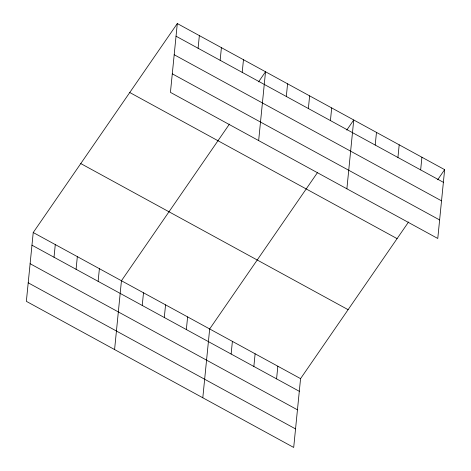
<?xml version="1.0" encoding="UTF-8"?>
<svg xmlns="http://www.w3.org/2000/svg" width="471" height="471" viewBox="0 0 471 471"><rect width="100%" height="100%" fill="white"/><g stroke="black" fill="none" stroke-linecap="round" stroke-linejoin="round"><path stroke-width="0.71" d="M177.302 23.55L170.437 92.363L437.771 238.473L444.642 169.66L177.302 23.55L33.229 232.527L26.358 301.34L293.698 447.45L300.563 378.637L408.569 221.976M54.018 257.237L55.284 244.584M76.078 269.288L77.338 256.636M98.133 281.346L99.393 268.688M114.583 349.553L121.447 280.745L229.454 124.085M142.242 305.455L143.502 292.797M164.297 317.507L165.562 304.855M198.097 48.26L199.357 35.602M186.351 329.565L187.617 316.906M220.151 60.312L221.411 47.659M202.801 397.771L209.672 328.964L317.678 172.298M242.206 72.369L243.472 59.711M231.131 354.033L232.391 341.381M258.656 140.576L265.526 71.769L258.555 81.872M253.857 366.456L255.117 353.798M286.315 96.478L287.581 83.82M276.577 378.872L277.843 366.22M308.37 108.53L309.635 95.878M330.43 120.582L331.69 107.93M346.88 188.794L353.745 119.981L346.78 130.09M375.204 145.056L376.47 132.404M397.93 157.479L399.19 144.821M420.656 169.896L421.916 157.243M437.671 179.769L444.642 169.66M176.042 36.202L443.376 182.318M174.188 54.736L441.527 200.846M172.286 73.829L439.62 219.939M129.761 92.51L397.094 238.626M80.771 163.567L348.11 309.677M33.229 232.527L300.563 378.637M31.963 245.185L299.303 391.295M30.115 263.713L297.454 409.823M28.207 282.806L295.547 428.916"/></g></svg>
